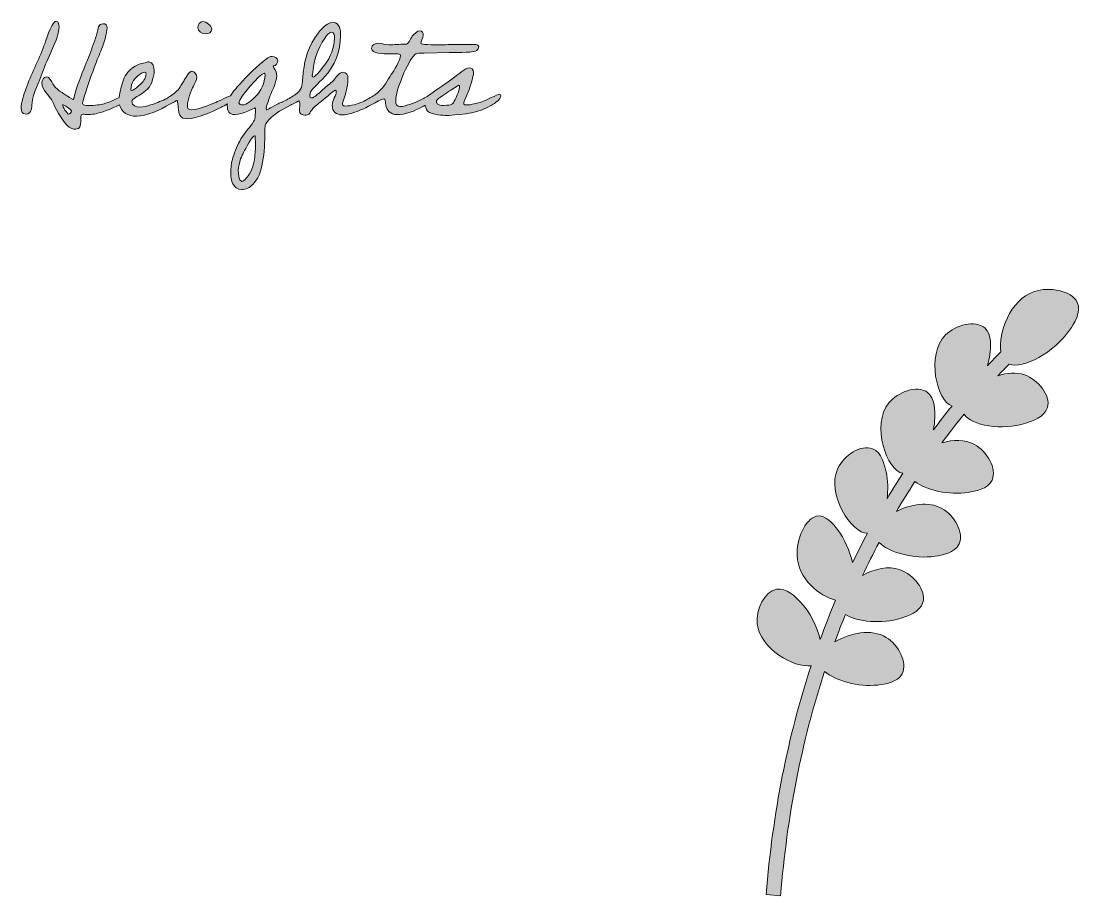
# Model space of a CAD drawing. Header units: millimetres. Extents: x 21.8 to 110.5, y -64.5 to -20.8.
# Drawn here: x 57.6 to 110.5, y -64.5 to -20.8 of the extents above; entities that cross this region are included whole.
import ezdxf

# ---------------------------------------------------------------- set-up
doc = ezdxf.new("R2010")
doc.units = ezdxf.units.MM
doc.header["$MEASUREMENT"] = 0
doc.layers.add('Layer 1', color=7, linetype='Continuous', lineweight=0)

msp = doc.modelspace()

# ---------------------------------------------------------------- hatches: boundary and pattern name
at = {"layer": 'Layer 1', "transparency": 33554687}
h = msp.add_hatch(color=250, dxfattribs=at)
h.dxf.hatch_style = 2
edge = h.paths.add_edge_path()
edge.add_spline(control_points=[(59.344, -20.81), (59.327, -20.81), (59.302, -20.817), (59.284, -20.828), (59.08, -20.955), (58.808, -21.816), (58.723, -22.045), (58.455, -22.775), (58.081, -23.467), (57.82, -24.204), (57.725, -24.458), (57.591, -24.864), (57.591, -25.146), (57.591, -25.322), (57.64, -25.442), (57.827, -25.442), (58.124, -25.442), (58.113, -25.104), (58.131, -24.892), (58.166, -24.433), (58.505, -23.816), (58.656, -23.357), (58.861, -22.715), (59.478, -21.699), (59.478, -21.082), (59.478, -21.004), (59.461, -20.81), (59.344, -20.81)], knot_values=[0, 0, 0, 0, 1, 1, 1, 2, 2, 2, 3, 3, 3, 4, 4, 4, 5, 5, 5, 6, 6, 6, 7, 7, 7, 8, 8, 8, 9, 9, 9, 9], degree=3, periodic=0)
h = msp.add_hatch(color=250, dxfattribs=at)
h.dxf.hatch_style = 2
edge = h.paths.add_edge_path()
edge.add_spline(control_points=[(79.297, -24.62), (79.146, -24.892), (79.17, -25.008), (78.814, -25.008), (78.814, -25.008), (78.673, -25.019), (78.673, -25.019), (78.546, -25.019), (78.317, -25.001), (78.317, -24.85), (78.317, -24.821), (78.324, -24.807), (78.324, -24.79), (78.359, -24.67), (78.885, -24.356), (78.983, -24.289), (79.068, -24.239), (79.357, -24.01), (79.442, -24.01), (79.477, -24.01), (79.477, -24.035), (79.477, -24.059), (79.477, -24.229), (79.375, -24.469), (79.297, -24.62)], knot_values=[0, 0, 0, 0, 1, 1, 1, 2, 2, 2, 3, 3, 3, 4, 4, 4, 5, 5, 5, 6, 6, 6, 7, 7, 7, 8, 8, 8, 8], degree=3, periodic=0)
edge = h.paths.add_edge_path()
edge.add_spline(control_points=[(69.275, -24.578), (69.137, -24.705), (68.834, -24.991), (68.64, -24.991), (68.58, -24.991), (68.46, -24.966), (68.46, -24.892), (68.46, -24.638), (69.511, -23.41), (69.723, -23.41), (69.765, -23.41), (69.765, -23.453), (69.765, -23.484), (69.755, -23.876), (69.561, -24.313), (69.275, -24.578)], knot_values=[0, 0, 0, 0, 1, 1, 1, 2, 2, 2, 3, 3, 3, 4, 4, 4, 5, 5, 5, 5], degree=3, periodic=0)
edge = h.paths.add_edge_path()
edge.add_spline(control_points=[(68.986, -28.43), (68.919, -28.522), (68.732, -28.804), (68.598, -28.804), (68.435, -28.804), (68.428, -28.363), (68.428, -28.261), (68.428, -28.067), (68.485, -27.873), (68.545, -27.686), (68.598, -27.559), (68.647, -27.439), (68.707, -27.323), (68.756, -27.22), (69.137, -26.525), (69.257, -26.525), (69.264, -26.525), (69.275, -26.532), (69.275, -26.55), (69.275, -26.55), (69.275, -26.592), (69.275, -26.592), (69.275, -26.719), (69.282, -26.857), (69.282, -26.991), (69.282, -27.432), (69.24, -28.049), (68.986, -28.43)], knot_values=[0, 0, 0, 0, 1, 1, 1, 2, 2, 2, 3, 3, 3, 4, 4, 4, 5, 5, 5, 6, 6, 6, 7, 7, 7, 8, 8, 8, 9, 9, 9, 9], degree=3, periodic=0)
edge = h.paths.add_edge_path()
edge.add_spline(control_points=[(63.066, -24.215), (63.066, -23.883), (63.271, -23.622), (63.525, -23.46), (63.585, -23.417), (63.676, -23.357), (63.754, -23.357), (63.803, -23.357), (63.828, -23.4), (63.828, -23.453), (63.828, -23.544), (63.772, -23.671), (63.719, -23.756), (63.645, -23.883), (63.246, -24.264), (63.101, -24.264), (63.066, -24.264), (63.066, -24.239), (63.066, -24.215)], knot_values=[0, 0, 0, 0, 1, 1, 1, 2, 2, 2, 3, 3, 3, 4, 4, 4, 5, 5, 5, 6, 6, 6, 6], degree=3, periodic=0)
edge = h.paths.add_edge_path()
edge.add_spline(control_points=[(59.962, -25.449), (59.877, -25.449), (59.655, -25.051), (59.655, -24.984), (59.665, -24.984), (59.708, -24.991), (59.725, -25.001), (59.799, -25.051), (60.096, -25.213), (60.096, -25.298), (60.096, -25.347), (60.011, -25.449), (59.962, -25.449)], knot_values=[0, 0, 0, 0, 1, 1, 1, 2, 2, 2, 3, 3, 3, 4, 4, 4, 4], degree=3, periodic=0)
edge = h.paths.add_edge_path()
edge.add_spline(control_points=[(72.125, -23.484), (72.21, -22.747), (72.337, -22.267), (72.76, -21.632), (72.82, -21.537), (72.965, -21.361), (73.092, -21.361), (73.219, -21.361), (73.226, -21.555), (73.226, -21.646), (73.226, -22.098), (73.025, -22.631), (72.746, -22.987), (72.669, -23.079), (72.27, -23.611), (72.161, -23.611), (72.125, -23.611), (72.118, -23.562), (72.118, -23.537), (72.118, -23.52), (72.125, -23.502), (72.125, -23.484)], knot_values=[0, 0, 0, 0, 1, 1, 1, 2, 2, 2, 3, 3, 3, 4, 4, 4, 5, 5, 5, 6, 6, 6, 7, 7, 7, 7], degree=3, periodic=0)
edge = h.paths.add_edge_path()
edge.add_spline(control_points=[(81.456, -24.458), (81.389, -24.458), (80.754, -24.779), (80.578, -24.839), (80.373, -24.899), (80.035, -24.991), (79.823, -24.991), (79.774, -24.991), (79.678, -24.984), (79.678, -24.906), (79.678, -24.857), (79.721, -24.779), (79.738, -24.73), (79.738, -24.73), (79.872, -24.426), (79.872, -24.426), (79.957, -24.215), (80.028, -24.003), (80.084, -23.781), (80.126, -23.647), (80.169, -23.495), (80.169, -23.357), (80.169, -23.213), (80.084, -23.139), (79.95, -23.139), (79.763, -23.139), (79.393, -23.484), (79.237, -23.594), (78.892, -23.858), (78.511, -24.095), (78.154, -24.356), (77.999, -24.472), (77.837, -24.578), (77.664, -24.67), (77.336, -24.832), (76.99, -24.987), (76.623, -25.061), (76.588, -25.068), (76.556, -25.075), (76.514, -25.075), (76.334, -25.075), (76.285, -24.941), (76.285, -24.779), (76.285, -24.271), (76.867, -22.825), (77.241, -22.479), (77.265, -22.451), (77.301, -22.437), (77.343, -22.426), (77.452, -22.401), (77.579, -22.401), (77.699, -22.401), (77.699, -22.401), (78.952, -22.377), (78.952, -22.377), (79.442, -22.366), (80.246, -22.377), (80.342, -22.267), (80.373, -22.225), (80.433, -22.147), (80.433, -22.08), (80.433, -21.985), (80.282, -21.978), (80.215, -21.978), (80.215, -21.978), (79.248, -21.978), (79.248, -21.978), (78.934, -21.978), (78.62, -21.985), (78.306, -21.985), (78.306, -21.985), (78.207, -21.985), (78.207, -21.985), (78.003, -21.985), (77.784, -21.985), (77.579, -21.943), (77.555, -21.943), (77.537, -21.936), (77.537, -21.911), (77.537, -21.826), (77.657, -21.657), (77.657, -21.495), (77.657, -21.403), (77.615, -21.283), (77.502, -21.283), (77.375, -21.283), (77.181, -21.463), (77.114, -21.562), (77.022, -21.689), (76.937, -21.96), (76.75, -21.96), (76.479, -21.96), (76.207, -21.985), (75.935, -21.985), (75.724, -21.985), (75.632, -21.911), (75.438, -21.911), (75.276, -21.911), (75.082, -21.971), (75.082, -22.165), (75.082, -22.426), (75.657, -22.444), (75.988, -22.444), (75.988, -22.444), (76.14, -22.444), (76.14, -22.444), (76.175, -22.444), (76.242, -22.437), (76.309, -22.437), (76.412, -22.437), (76.521, -22.451), (76.521, -22.521), (76.521, -22.758), (76.189, -23.29), (76.062, -23.477), (75.861, -23.781), (75.699, -24.119), (75.413, -24.349), (75.251, -24.483), (75.064, -24.603), (74.877, -24.705), (74.838, -24.726), (74.718, -24.783), (74.637, -24.829), (74.362, -24.941), (74.048, -25.044), (73.776, -25.044), (73.72, -25.044), (73.625, -25.033), (73.625, -24.959), (73.625, -24.892), (73.794, -24.44), (73.819, -24.306), (73.861, -24.112), (73.903, -23.89), (73.903, -23.689), (73.903, -23.502), (73.847, -23.357), (73.642, -23.357), (73.455, -23.357), (73.304, -23.629), (73.194, -23.749), (73.099, -23.841), (73.007, -23.925), (72.905, -24.01), (72.905, -24.01), (72.619, -24.246), (72.619, -24.246), (72.535, -24.324), (72.245, -24.61), (72.143, -24.627), (72.143, -24.627), (72.076, -24.627), (72.076, -24.627), (72.034, -24.627), (71.991, -24.62), (71.991, -24.567), (71.991, -24.511), (72.016, -24.44), (72.027, -24.391), (72.034, -24.366), (72.027, -24.349), (72.041, -24.324), (72.083, -24.246), (72.644, -23.678), (72.729, -23.594), (73.237, -23.043), (73.533, -22.299), (73.533, -21.548), (73.533, -21.283), (73.515, -20.877), (73.159, -20.877), (72.789, -20.877), (72.422, -21.361), (72.252, -21.639), (71.822, -22.341), (71.713, -22.842), (71.646, -23.629), (71.617, -23.876), (71.628, -24.186), (71.423, -24.349), (71.254, -24.483), (71.078, -24.603), (70.891, -24.705), (70.848, -24.726), (70.721, -24.786), (70.64, -24.836), (70.623, -24.843), (70.605, -24.85), (70.594, -24.857), (70.524, -24.885), (70.474, -24.903), (70.467, -24.906), (70.407, -24.934), (69.868, -25.238), (69.85, -25.238), (69.825, -25.238), (69.825, -25.202), (69.825, -25.188), (69.825, -25.026), (69.917, -24.874), (69.952, -24.723), (70.019, -24.44), (70.189, -24.197), (70.266, -23.918), (70.291, -23.798), (70.351, -23.664), (70.351, -23.537), (70.351, -23.241), (70.171, -23.17), (70.171, -23.061), (70.171, -23.043), (70.189, -23.043), (70.189, -23.043), (70.291, -23.043), (70.4, -22.874), (70.4, -22.782), (70.4, -22.638), (70.249, -22.571), (70.122, -22.571), (70.012, -22.571), (69.917, -22.613), (69.832, -22.68), (69.402, -23.019), (68.852, -23.551), (68.495, -23.961), (68.347, -24.134), (68.157, -24.321), (68.03, -24.532), (67.793, -24.631), (67.352, -24.843), (67.25, -24.881), (66.947, -25.001), (66.403, -25.231), (66.1, -25.231), (65.938, -25.231), (65.888, -25.16), (65.888, -25.008), (65.888, -24.737), (66.065, -24.282), (66.192, -24.045), (66.259, -23.908), (66.354, -23.756), (66.354, -23.604), (66.354, -23.477), (66.241, -23.308), (66.107, -23.308), (65.962, -23.308), (65.768, -23.689), (65.701, -23.798), (65.574, -24.003), (65.479, -24.197), (65.296, -24.349), (65.151, -24.483), (64.989, -24.585), (64.826, -24.68), (64.812, -24.691), (64.795, -24.698), (64.777, -24.705), (64.534, -24.814), (64.287, -24.917), (64.04, -24.991), (63.87, -25.051), (63.694, -25.093), (63.518, -25.093), (63.331, -25.093), (63.108, -25.033), (63.108, -24.814), (63.108, -24.705), (63.465, -24.518), (63.542, -24.469), (63.983, -24.172), (64.075, -24.059), (64.195, -23.551), (64.22, -23.46), (64.227, -23.375), (64.227, -23.283), (64.227, -23.121), (64.167, -22.832), (63.955, -22.832), (63.913, -22.832), (63.888, -22.842), (63.856, -22.849), (63.743, -22.902), (63.645, -22.916), (63.532, -22.945), (63.271, -23.019), (63.101, -23.156), (62.914, -23.357), (62.703, -23.594), (62.653, -23.858), (62.569, -24.162), (62.526, -24.31), (62.495, -24.465), (62.48, -24.624), (62.29, -24.712), (62.089, -24.807), (62.018, -24.832), (61.824, -24.906), (61.63, -24.966), (61.419, -24.991), (61.263, -25.008), (61.112, -25.019), (60.96, -25.019), (60.96, -25.019), (60.925, -25.019), (60.925, -25.019), (60.833, -25.019), (60.657, -25.008), (60.657, -24.899), (60.657, -24.874), (60.657, -24.85), (60.664, -24.832), (60.851, -24.155), (61.094, -23.495), (61.348, -22.832), (61.461, -22.553), (61.577, -22.274), (61.68, -21.985), (61.757, -21.766), (61.874, -21.392), (61.874, -21.156), (61.874, -20.997), (61.824, -20.937), (61.662, -20.937), (61.443, -20.937), (61.419, -21.209), (61.383, -21.368), (61.341, -21.572), (61.256, -21.773), (61.189, -21.971), (61.062, -22.324), (60.925, -22.673), (60.791, -23.019), (60.604, -23.467), (60.343, -24.13), (60.233, -24.585), (60.233, -24.61), (60.223, -24.723), (60.191, -24.723), (60.131, -24.723), (59.866, -24.525), (59.817, -24.493), (59.563, -24.324), (59.327, -24.215), (59.175, -23.932), (59.115, -23.823), (58.995, -23.587), (58.85, -23.587), (58.716, -23.587), (58.614, -23.763), (58.614, -23.89), (58.614, -24.07), (58.741, -24.239), (58.836, -24.384), (58.879, -24.44), (58.921, -24.493), (58.97, -24.543), (59.08, -24.652), (59.14, -24.779), (59.2, -24.924), (59.309, -25.213), (59.799, -26.077), (60.113, -26.169), (60.18, -26.187), (60.258, -26.204), (60.325, -26.204), (60.731, -26.204), (60.434, -25.449), (60.664, -25.449), (60.755, -25.449), (60.858, -25.467), (60.953, -25.467), (61.08, -25.467), (61.207, -25.449), (61.334, -25.425), (61.524, -25.393), (62.089, -25.202), (62.498, -24.977), (62.586, -25.361), (62.921, -25.552), (63.355, -25.552), (63.8, -25.552), (64.562, -25.241), (65.017, -24.945), (65.193, -24.864), (65.338, -24.772), (65.363, -24.772), (65.405, -24.772), (65.405, -24.906), (65.405, -24.934), (65.423, -25.128), (65.437, -25.315), (65.514, -25.502), (65.574, -25.643), (65.733, -25.679), (65.888, -25.679), (66.361, -25.679), (67.148, -25.315), (67.589, -25.104), (67.652, -25.068), (67.769, -25.012), (67.881, -24.941), (67.878, -24.963), (67.878, -24.987), (67.878, -25.008), (67.878, -25.291), (67.963, -25.467), (68.266, -25.467), (68.629, -25.467), (69.257, -25.135), (69.257, -25.135), (69.282, -25.135), (69.282, -25.213), (69.282, -25.255), (69.282, -25.273), (69.282, -25.291), (69.282, -25.291), (69.282, -25.414), (69.275, -25.552), (69.257, -25.679), (69.24, -25.823), (68.894, -26.204), (68.799, -26.331), (68.799, -26.331), (68.562, -26.677), (68.562, -26.677), (68.386, -26.973), (68.259, -27.287), (68.157, -27.619), (68.09, -27.862), (68.047, -28.127), (68.047, -28.388), (68.047, -28.744), (68.164, -29.21), (68.598, -29.21), (68.799, -29.21), (69.01, -29.101), (69.148, -28.963), (69.674, -28.466), (69.741, -27.372), (69.755, -26.303), (69.755, -26.194), (69.755, -26.091), (69.772, -26.017), (69.815, -25.795), (70.298, -25.407), (70.492, -25.305), (70.492, -25.305), (71.071, -24.98), (71.071, -24.98), (71.078, -24.977), (71.088, -24.973), (71.095, -24.97), (71.282, -24.888), (71.441, -24.79), (71.448, -24.79), (71.49, -24.79), (71.501, -24.881), (71.501, -24.948), (71.501, -24.948), (71.501, -25.019), (71.501, -25.019), (71.501, -25.111), (71.476, -25.195), (71.476, -25.28), (71.476, -25.432), (71.628, -25.502), (71.755, -25.502), (71.84, -25.502), (71.949, -25.474), (71.991, -25.4), (72.111, -25.178), (72.312, -25.019), (72.506, -24.857), (72.602, -24.79), (73.219, -24.246), (73.286, -24.246), (73.321, -24.246), (73.321, -24.306), (73.321, -24.324), (73.321, -24.511), (73.117, -24.747), (73.117, -25.008), (73.117, -25.34), (73.304, -25.485), (73.618, -25.485), (73.769, -25.485), (73.932, -25.449), (74.073, -25.414), (74.235, -25.368), (74.715, -25.185), (75.068, -24.98), (75.329, -24.867), (75.569, -24.687), (75.692, -24.687), (75.717, -24.687), (75.734, -24.694), (75.741, -24.723), (75.766, -24.807), (75.777, -24.892), (75.784, -24.977), (75.808, -25.255), (76.048, -25.474), (76.334, -25.474), (76.81, -25.474), (77.223, -25.291), (77.639, -25.061), (77.664, -25.047), (77.692, -25.037), (77.72, -25.023), (77.72, -25.019), (77.724, -25.023), (77.724, -25.023), (77.731, -25.019), (77.738, -25.019), (77.742, -25.019), (77.773, -25.019), (77.809, -25.178), (77.816, -25.213), (77.925, -25.467), (78.518, -25.509), (78.747, -25.509), (78.747, -25.509), (78.952, -25.509), (78.952, -25.509), (79.696, -25.46), (80.451, -25.382), (81.1, -24.984), (81.22, -24.917), (81.534, -24.705), (81.534, -24.536), (81.534, -24.493), (81.509, -24.458), (81.456, -24.458)], knot_values=[0, 0, 0, 0, 1, 1, 1, 2, 2, 2, 3, 3, 3, 4, 4, 4, 5, 5, 5, 6, 6, 6, 7, 7, 7, 8, 8, 8, 9, 9, 9, 10, 10, 10, 11, 11, 11, 12, 12, 12, 13, 13, 13, 14, 14, 14, 15, 15, 15, 16, 16, 16, 17, 17, 17, 18, 18, 18, 19, 19, 19, 20, 20, 20, 21, 21, 21, 22, 22, 22, 23, 23, 23, 24, 24, 24, 25, 25, 25, 26, 26, 26, 27, 27, 27, 28, 28, 28, 29, 29, 29, 30, 30, 30, 31, 31, 31, 32, 32, 32, 33, 33, 33, 34, 34, 34, 35, 35, 35, 36, 36, 36, 37, 37, 37, 38, 38, 38, 39, 39, 39, 40, 40, 40, 41, 41, 41, 42, 42, 42, 43, 43, 43, 44, 44, 44, 45, 45, 45, 46, 46, 46, 47, 47, 47, 48, 48, 48, 49, 49, 49, 50, 50, 50, 51, 51, 51, 52, 52, 52, 53, 53, 53, 54, 54, 54, 55, 55, 55, 56, 56, 56, 57, 57, 57, 58, 58, 58, 59, 59, 59, 60, 60, 60, 61, 61, 61, 62, 62, 62, 63, 63, 63, 64, 64, 64, 65, 65, 65, 66, 66, 66, 67, 67, 67, 68, 68, 68, 69, 69, 69, 70, 70, 70, 71, 71, 71, 72, 72, 72, 73, 73, 73, 74, 74, 74, 75, 75, 75, 76, 76, 76, 77, 77, 77, 78, 78, 78, 79, 79, 79, 80, 80, 80, 81, 81, 81, 82, 82, 82, 83, 83, 83, 84, 84, 84, 85, 85, 85, 86, 86, 86, 87, 87, 87, 88, 88, 88, 89, 89, 89, 90, 90, 90, 91, 91, 91, 92, 92, 92, 93, 93, 93, 94, 94, 94, 95, 95, 95, 96, 96, 96, 97, 97, 97, 98, 98, 98, 99, 99, 99, 100, 100, 100, 101, 101, 101, 102, 102, 102, 103, 103, 103, 104, 104, 104, 105, 105, 105, 106, 106, 106, 107, 107, 107, 108, 108, 108, 109, 109, 109, 110, 110, 110, 111, 111, 111, 112, 112, 112, 113, 113, 113, 114, 114, 114, 115, 115, 115, 116, 116, 116, 117, 117, 117, 118, 118, 118, 119, 119, 119, 120, 120, 120, 121, 121, 121, 122, 122, 122, 123, 123, 123, 124, 124, 124, 125, 125, 125, 126, 126, 126, 127, 127, 127, 128, 128, 128, 129, 129, 129, 130, 130, 130, 131, 131, 131, 132, 132, 132, 133, 133, 133, 134, 134, 134, 135, 135, 135, 136, 136, 136, 137, 137, 137, 138, 138, 138, 139, 139, 139, 140, 140, 140, 141, 141, 141, 142, 142, 142, 143, 143, 143, 144, 144, 144, 145, 145, 145, 146, 146, 146, 147, 147, 147, 148, 148, 148, 149, 149, 149, 150, 150, 150, 151, 151, 151, 152, 152, 152, 153, 153, 153, 154, 154, 154, 155, 155, 155, 156, 156, 156, 157, 157, 157, 158, 158, 158, 159, 159, 159, 160, 160, 160, 161, 161, 161, 162, 162, 162, 163, 163, 163, 164, 164, 164, 165, 165, 165, 166, 166, 166, 167, 167, 167, 168, 168, 168, 169, 169, 169, 170, 170, 170, 171, 171, 171, 172, 172, 172, 173, 173, 173, 174, 174, 174, 175, 175, 175, 176, 176, 176, 177, 177, 177, 178, 178, 178, 178], degree=3, periodic=0)
h = msp.add_hatch(color=250, dxfattribs=at)
h.dxf.hatch_style = 2
edge = h.paths.add_edge_path()
edge.add_spline(control_points=[(66.657, -20.828), (66.513, -20.828), (66.41, -20.997), (66.41, -21.131), (66.41, -21.325), (66.622, -21.445), (66.802, -21.445), (66.929, -21.445), (67.105, -21.368), (67.105, -21.209), (67.105, -21.029), (66.834, -20.828), (66.657, -20.828)], knot_values=[0, 0, 0, 0, 1, 1, 1, 2, 2, 2, 3, 3, 3, 4, 4, 4, 4], degree=3, periodic=0)
h = msp.add_hatch(color=250, dxfattribs=at)
h.dxf.hatch_style = 2
edge = h.paths.add_edge_path()
edge.add_spline(control_points=[(109.926, -36.223), (109.167, -37.331), (107.587, -38.195), (106.899, -37.931), (106.708, -38.121), (106.521, -38.315), (106.345, -38.509), (106.793, -38.354), (107.262, -38.312), (107.682, -38.463), (108.349, -38.707), (108.991, -39.483), (108.818, -40.083), (108.68, -40.569), (108.059, -40.771), (107.731, -40.873), (106.567, -41.25), (105.001, -40.996), (104.659, -40.428), (104.278, -40.894), (103.907, -41.367), (103.551, -41.85), (104.105, -41.688), (104.697, -41.674), (105.174, -41.935), (105.795, -42.277), (106.31, -43.141), (106.052, -43.709), (105.84, -44.168), (105.198, -44.274), (104.86, -44.327), (103.907, -44.482), (102.764, -44.21), (102.2, -43.79), (101.879, -44.277), (101.572, -44.775), (101.279, -45.279), (101.977, -44.923), (102.884, -44.753), (103.547, -45.124), (104.165, -45.47), (104.676, -46.337), (104.412, -46.902), (104.2, -47.36), (103.554, -47.459), (103.216, -47.512), (102.168, -47.674), (100.894, -47.322), (100.415, -46.824), (100.125, -47.367), (99.847, -47.921), (99.586, -48.482), (100.171, -48.147), (100.87, -47.971), (101.466, -48.189), (102.133, -48.433), (102.771, -49.212), (102.602, -49.812), (102.461, -50.299), (101.84, -50.497), (101.515, -50.602), (100.559, -50.906), (99.335, -50.789), (98.735, -50.423), (98.548, -50.871), (98.372, -51.326), (98.206, -51.784), (98.947, -51.35), (100.03, -51.11), (100.771, -51.562), (101.374, -51.932), (101.854, -52.821), (101.568, -53.375), (101.339, -53.823), (100.69, -53.897), (100.348, -53.94), (99.374, -54.053), (98.227, -53.717), (97.695, -53.259), (96.552, -56.737), (95.821, -60.48), (95.497, -64.46), (95.497, -64.46), (94.774, -64.4), (94.774, -64.4), (95.105, -60.339), (95.853, -56.526), (97.021, -52.977), (96.185, -53.09), (94.46, -52.144), (94.333, -50.885), (94.262, -50.179), (94.682, -49.265), (95.296, -49.156), (95.793, -49.071), (96.245, -49.541), (96.481, -49.791), (96.975, -50.306), (97.331, -51.036), (97.476, -51.668), (97.716, -51.001), (97.97, -50.348), (98.245, -49.706), (97.437, -49.519), (96.372, -48.634), (96.319, -47.48), (96.284, -46.694), (96.707, -45.66), (97.278, -45.519), (97.737, -45.406), (98.132, -45.918), (98.34, -46.186), (98.686, -46.637), (98.947, -47.244), (99.092, -47.83), (99.328, -47.336), (99.575, -46.849), (99.833, -46.369), (99.046, -46.387), (97.744, -44.397), (98.358, -43.12), (98.665, -42.481), (99.501, -41.921), (100.083, -42.146), (100.552, -42.333), (100.69, -42.968), (100.764, -43.307), (100.856, -43.734), (100.866, -44.207), (100.81, -44.648), (101.064, -44.217), (101.332, -43.79), (101.607, -43.371), (101.607, -43.371), (101.593, -43.371), (101.593, -43.371), (100.813, -43.268), (99.988, -40.965), (100.905, -39.857), (101.357, -39.31), (102.302, -38.964), (102.81, -39.324), (103.223, -39.617), (103.205, -40.27), (103.195, -40.612), (103.187, -40.806), (103.166, -41), (103.128, -41.197), (103.431, -40.799), (103.738, -40.404), (104.055, -40.016), (103.304, -39.779), (102.732, -37.469), (103.734, -36.467), (104.235, -35.966), (105.212, -35.712), (105.685, -36.121), (106.066, -36.449), (105.985, -37.095), (105.943, -37.437), (105.918, -37.624), (105.879, -37.818), (105.823, -38.005), (106.041, -37.768), (106.264, -37.532), (106.493, -37.303), (106.352, -36.371), (106.945, -34.71), (108.155, -34.304), (108.91, -34.05), (110.024, -34.248), (110.307, -34.847), (110.532, -35.334), (110.137, -35.916), (109.926, -36.223)], knot_values=[0, 0, 0, 0, 1, 1, 1, 2, 2, 2, 3, 3, 3, 4, 4, 4, 5, 5, 5, 6, 6, 6, 7, 7, 7, 8, 8, 8, 9, 9, 9, 10, 10, 10, 11, 11, 11, 12, 12, 12, 13, 13, 13, 14, 14, 14, 15, 15, 15, 16, 16, 16, 17, 17, 17, 18, 18, 18, 19, 19, 19, 20, 20, 20, 21, 21, 21, 22, 22, 22, 23, 23, 23, 24, 24, 24, 25, 25, 25, 26, 26, 26, 27, 27, 27, 28, 28, 28, 29, 29, 29, 30, 30, 30, 31, 31, 31, 32, 32, 32, 33, 33, 33, 34, 34, 34, 35, 35, 35, 36, 36, 36, 37, 37, 37, 38, 38, 38, 39, 39, 39, 40, 40, 40, 41, 41, 41, 42, 42, 42, 43, 43, 43, 44, 44, 44, 45, 45, 45, 46, 46, 46, 47, 47, 47, 48, 48, 48, 49, 49, 49, 50, 50, 50, 51, 51, 51, 52, 52, 52, 53, 53, 53, 54, 54, 54, 55, 55, 55, 56, 56, 56, 57, 57, 57, 58, 58, 58, 58], degree=3, periodic=0)

# ---------------------------------------------------------------- linework, layer by layer
at = {"layer": 'Layer 1'}
for points, knots in [([(59.344, -20.81), (59.327, -20.81), (59.302, -20.817), (59.284, -20.828), (59.08, -20.955), (58.808, -21.816), (58.723, -22.045), (58.455, -22.775), (58.081, -23.467), (57.82, -24.204), (57.725, -24.458), (57.591, -24.864), (57.591, -25.146), (57.591, -25.322), (57.64, -25.442), (57.827, -25.442), (58.124, -25.442), (58.113, -25.104), (58.131, -24.892), (58.166, -24.433), (58.505, -23.816), (58.656, -23.357), (58.861, -22.715), (59.478, -21.699), (59.478, -21.082), (59.478, -21.004), (59.461, -20.81), (59.344, -20.81)], [0, 0, 0, 0, 1, 1, 1, 2, 2, 2, 3, 3, 3, 4, 4, 4, 5, 5, 5, 6, 6, 6, 7, 7, 7, 8, 8, 8, 9, 9, 9, 9]), ([(81.456, -24.458), (81.389, -24.458), (80.754, -24.779), (80.578, -24.839), (80.373, -24.899), (80.035, -24.991), (79.823, -24.991), (79.774, -24.991), (79.678, -24.984), (79.678, -24.906), (79.678, -24.857), (79.721, -24.779), (79.738, -24.73), (79.738, -24.73), (79.872, -24.426), (79.872, -24.426), (79.957, -24.215), (80.028, -24.003), (80.084, -23.781), (80.126, -23.647), (80.169, -23.495), (80.169, -23.357), (80.169, -23.213), (80.084, -23.139), (79.95, -23.139), (79.763, -23.139), (79.393, -23.484), (79.237, -23.594), (78.892, -23.858), (78.511, -24.095), (78.154, -24.356), (77.999, -24.472), (77.837, -24.578), (77.664, -24.67), (77.336, -24.832), (76.99, -24.987), (76.623, -25.061), (76.588, -25.068), (76.556, -25.075), (76.514, -25.075), (76.334, -25.075), (76.285, -24.941), (76.285, -24.779), (76.285, -24.271), (76.867, -22.825), (77.241, -22.479), (77.265, -22.451), (77.301, -22.437), (77.343, -22.426), (77.452, -22.401), (77.579, -22.401), (77.699, -22.401), (77.699, -22.401), (78.952, -22.377), (78.952, -22.377), (79.442, -22.366), (80.246, -22.377), (80.342, -22.267), (80.373, -22.225), (80.433, -22.147), (80.433, -22.08), (80.433, -21.985), (80.282, -21.978), (80.215, -21.978), (80.215, -21.978), (79.248, -21.978), (79.248, -21.978), (78.934, -21.978), (78.62, -21.985), (78.306, -21.985), (78.306, -21.985), (78.207, -21.985), (78.207, -21.985), (78.003, -21.985), (77.784, -21.985), (77.579, -21.943), (77.555, -21.943), (77.537, -21.936), (77.537, -21.911), (77.537, -21.826), (77.657, -21.657), (77.657, -21.495), (77.657, -21.403), (77.615, -21.283), (77.502, -21.283), (77.375, -21.283), (77.181, -21.463), (77.114, -21.562), (77.022, -21.689), (76.937, -21.96), (76.75, -21.96), (76.479, -21.96), (76.207, -21.985), (75.935, -21.985), (75.724, -21.985), (75.632, -21.911), (75.438, -21.911), (75.276, -21.911), (75.082, -21.971), (75.082, -22.165), (75.082, -22.426), (75.657, -22.444), (75.988, -22.444), (75.988, -22.444), (76.14, -22.444), (76.14, -22.444), (76.175, -22.444), (76.242, -22.437), (76.309, -22.437), (76.412, -22.437), (76.521, -22.451), (76.521, -22.521), (76.521, -22.758), (76.189, -23.29), (76.062, -23.477), (75.861, -23.781), (75.699, -24.119), (75.413, -24.349), (75.251, -24.483), (75.064, -24.603), (74.877, -24.705), (74.838, -24.726), (74.718, -24.783), (74.637, -24.829), (74.362, -24.941), (74.048, -25.044), (73.776, -25.044), (73.72, -25.044), (73.625, -25.033), (73.625, -24.959), (73.625, -24.892), (73.794, -24.44), (73.819, -24.306), (73.861, -24.112), (73.903, -23.89), (73.903, -23.689), (73.903, -23.502), (73.847, -23.357), (73.642, -23.357), (73.455, -23.357), (73.304, -23.629), (73.194, -23.749), (73.099, -23.841), (73.007, -23.925), (72.905, -24.01), (72.905, -24.01), (72.619, -24.246), (72.619, -24.246), (72.535, -24.324), (72.245, -24.61), (72.143, -24.627), (72.143, -24.627), (72.076, -24.627), (72.076, -24.627), (72.034, -24.627), (71.991, -24.62), (71.991, -24.567), (71.991, -24.511), (72.016, -24.44), (72.027, -24.391), (72.034, -24.366), (72.027, -24.349), (72.041, -24.324), (72.083, -24.246), (72.644, -23.678), (72.729, -23.594), (73.237, -23.043), (73.533, -22.299), (73.533, -21.548), (73.533, -21.283), (73.515, -20.877), (73.159, -20.877), (72.789, -20.877), (72.422, -21.361), (72.252, -21.639), (71.822, -22.341), (71.713, -22.842), (71.646, -23.629), (71.617, -23.876), (71.628, -24.186), (71.423, -24.349), (71.254, -24.483), (71.078, -24.603), (70.891, -24.705), (70.848, -24.726), (70.721, -24.786), (70.64, -24.836), (70.623, -24.843), (70.605, -24.85), (70.594, -24.857), (70.524, -24.885), (70.474, -24.903), (70.467, -24.906), (70.407, -24.934), (69.868, -25.238), (69.85, -25.238), (69.825, -25.238), (69.825, -25.202), (69.825, -25.188), (69.825, -25.026), (69.917, -24.874), (69.952, -24.723), (70.019, -24.44), (70.189, -24.197), (70.266, -23.918), (70.291, -23.798), (70.351, -23.664), (70.351, -23.537), (70.351, -23.241), (70.171, -23.17), (70.171, -23.061), (70.171, -23.043), (70.189, -23.043), (70.189, -23.043), (70.291, -23.043), (70.4, -22.874), (70.4, -22.782), (70.4, -22.638), (70.249, -22.571), (70.122, -22.571), (70.012, -22.571), (69.917, -22.613), (69.832, -22.68), (69.402, -23.019), (68.852, -23.551), (68.495, -23.961), (68.347, -24.134), (68.157, -24.321), (68.03, -24.532), (67.793, -24.631), (67.352, -24.843), (67.25, -24.881), (66.947, -25.001), (66.403, -25.231), (66.1, -25.231), (65.938, -25.231), (65.888, -25.16), (65.888, -25.008), (65.888, -24.737), (66.065, -24.282), (66.192, -24.045), (66.259, -23.908), (66.354, -23.756), (66.354, -23.604), (66.354, -23.477), (66.241, -23.308), (66.107, -23.308), (65.962, -23.308), (65.768, -23.689), (65.701, -23.798), (65.574, -24.003), (65.479, -24.197), (65.296, -24.349), (65.151, -24.483), (64.989, -24.585), (64.826, -24.68), (64.812, -24.691), (64.795, -24.698), (64.777, -24.705), (64.534, -24.814), (64.287, -24.917), (64.04, -24.991), (63.87, -25.051), (63.694, -25.093), (63.518, -25.093), (63.331, -25.093), (63.108, -25.033), (63.108, -24.814), (63.108, -24.705), (63.465, -24.518), (63.542, -24.469), (63.983, -24.172), (64.075, -24.059), (64.195, -23.551), (64.22, -23.46), (64.227, -23.375), (64.227, -23.283), (64.227, -23.121), (64.167, -22.832), (63.955, -22.832), (63.913, -22.832), (63.888, -22.842), (63.856, -22.849), (63.743, -22.902), (63.645, -22.916), (63.532, -22.945), (63.271, -23.019), (63.101, -23.156), (62.914, -23.357), (62.703, -23.594), (62.653, -23.858), (62.569, -24.162), (62.526, -24.31), (62.495, -24.465), (62.48, -24.624), (62.29, -24.712), (62.089, -24.807), (62.018, -24.832), (61.824, -24.906), (61.63, -24.966), (61.419, -24.991), (61.263, -25.008), (61.112, -25.019), (60.96, -25.019), (60.96, -25.019), (60.925, -25.019), (60.925, -25.019), (60.833, -25.019), (60.657, -25.008), (60.657, -24.899), (60.657, -24.874), (60.657, -24.85), (60.664, -24.832), (60.851, -24.155), (61.094, -23.495), (61.348, -22.832), (61.461, -22.553), (61.577, -22.274), (61.68, -21.985), (61.757, -21.766), (61.874, -21.392), (61.874, -21.156), (61.874, -20.997), (61.824, -20.937), (61.662, -20.937), (61.443, -20.937), (61.419, -21.209), (61.383, -21.368), (61.341, -21.572), (61.256, -21.773), (61.189, -21.971), (61.062, -22.324), (60.925, -22.673), (60.791, -23.019), (60.604, -23.467), (60.343, -24.13), (60.233, -24.585), (60.233, -24.61), (60.223, -24.723), (60.191, -24.723), (60.131, -24.723), (59.866, -24.525), (59.817, -24.493), (59.563, -24.324), (59.327, -24.215), (59.175, -23.932), (59.115, -23.823), (58.995, -23.587), (58.85, -23.587), (58.716, -23.587), (58.614, -23.763), (58.614, -23.89), (58.614, -24.07), (58.741, -24.239), (58.836, -24.384), (58.879, -24.44), (58.921, -24.493), (58.97, -24.543), (59.08, -24.652), (59.14, -24.779), (59.2, -24.924), (59.309, -25.213), (59.799, -26.077), (60.113, -26.169), (60.18, -26.187), (60.258, -26.204), (60.325, -26.204), (60.731, -26.204), (60.434, -25.449), (60.664, -25.449), (60.755, -25.449), (60.858, -25.467), (60.953, -25.467), (61.08, -25.467), (61.207, -25.449), (61.334, -25.425), (61.524, -25.393), (62.089, -25.202), (62.498, -24.977), (62.586, -25.361), (62.921, -25.552), (63.355, -25.552), (63.8, -25.552), (64.562, -25.241), (65.017, -24.945), (65.193, -24.864), (65.338, -24.772), (65.363, -24.772), (65.405, -24.772), (65.405, -24.906), (65.405, -24.934), (65.423, -25.128), (65.437, -25.315), (65.514, -25.502), (65.574, -25.643), (65.733, -25.679), (65.888, -25.679), (66.361, -25.679), (67.148, -25.315), (67.589, -25.104), (67.652, -25.068), (67.769, -25.012), (67.881, -24.941), (67.878, -24.963), (67.878, -24.987), (67.878, -25.008), (67.878, -25.291), (67.963, -25.467), (68.266, -25.467), (68.629, -25.467), (69.257, -25.135), (69.257, -25.135), (69.282, -25.135), (69.282, -25.213), (69.282, -25.255), (69.282, -25.273), (69.282, -25.291), (69.282, -25.291), (69.282, -25.414), (69.275, -25.552), (69.257, -25.679), (69.24, -25.823), (68.894, -26.204), (68.799, -26.331), (68.799, -26.331), (68.562, -26.677), (68.562, -26.677), (68.386, -26.973), (68.259, -27.287), (68.157, -27.619), (68.09, -27.862), (68.047, -28.127), (68.047, -28.388), (68.047, -28.744), (68.164, -29.21), (68.598, -29.21), (68.799, -29.21), (69.01, -29.101), (69.148, -28.963), (69.674, -28.466), (69.741, -27.372), (69.755, -26.303), (69.755, -26.194), (69.755, -26.091), (69.772, -26.017), (69.815, -25.795), (70.298, -25.407), (70.492, -25.305), (70.492, -25.305), (71.071, -24.98), (71.071, -24.98), (71.078, -24.977), (71.088, -24.973), (71.095, -24.97), (71.282, -24.888), (71.441, -24.79), (71.448, -24.79), (71.49, -24.79), (71.501, -24.881), (71.501, -24.948), (71.501, -24.948), (71.501, -25.019), (71.501, -25.019), (71.501, -25.111), (71.476, -25.195), (71.476, -25.28), (71.476, -25.432), (71.628, -25.502), (71.755, -25.502), (71.84, -25.502), (71.949, -25.474), (71.991, -25.4), (72.111, -25.178), (72.312, -25.019), (72.506, -24.857), (72.602, -24.79), (73.219, -24.246), (73.286, -24.246), (73.321, -24.246), (73.321, -24.306), (73.321, -24.324), (73.321, -24.511), (73.117, -24.747), (73.117, -25.008), (73.117, -25.34), (73.304, -25.485), (73.618, -25.485), (73.769, -25.485), (73.932, -25.449), (74.073, -25.414), (74.235, -25.368), (74.715, -25.185), (75.068, -24.98), (75.329, -24.867), (75.569, -24.687), (75.692, -24.687), (75.717, -24.687), (75.734, -24.694), (75.741, -24.723), (75.766, -24.807), (75.777, -24.892), (75.784, -24.977), (75.808, -25.255), (76.048, -25.474), (76.334, -25.474), (76.81, -25.474), (77.223, -25.291), (77.639, -25.061), (77.664, -25.047), (77.692, -25.037), (77.72, -25.023), (77.72, -25.019), (77.724, -25.023), (77.724, -25.023), (77.731, -25.019), (77.738, -25.019), (77.742, -25.019), (77.773, -25.019), (77.809, -25.178), (77.816, -25.213), (77.925, -25.467), (78.518, -25.509), (78.747, -25.509), (78.747, -25.509), (78.952, -25.509), (78.952, -25.509), (79.696, -25.46), (80.451, -25.382), (81.1, -24.984), (81.22, -24.917), (81.534, -24.705), (81.534, -24.536), (81.534, -24.493), (81.509, -24.458), (81.456, -24.458)], [0, 0, 0, 0, 1, 1, 1, 2, 2, 2, 3, 3, 3, 4, 4, 4, 5, 5, 5, 6, 6, 6, 7, 7, 7, 8, 8, 8, 9, 9, 9, 10, 10, 10, 11, 11, 11, 12, 12, 12, 13, 13, 13, 14, 14, 14, 15, 15, 15, 16, 16, 16, 17, 17, 17, 18, 18, 18, 19, 19, 19, 20, 20, 20, 21, 21, 21, 22, 22, 22, 23, 23, 23, 24, 24, 24, 25, 25, 25, 26, 26, 26, 27, 27, 27, 28, 28, 28, 29, 29, 29, 30, 30, 30, 31, 31, 31, 32, 32, 32, 33, 33, 33, 34, 34, 34, 35, 35, 35, 36, 36, 36, 37, 37, 37, 38, 38, 38, 39, 39, 39, 40, 40, 40, 41, 41, 41, 42, 42, 42, 43, 43, 43, 44, 44, 44, 45, 45, 45, 46, 46, 46, 47, 47, 47, 48, 48, 48, 49, 49, 49, 50, 50, 50, 51, 51, 51, 52, 52, 52, 53, 53, 53, 54, 54, 54, 55, 55, 55, 56, 56, 56, 57, 57, 57, 58, 58, 58, 59, 59, 59, 60, 60, 60, 61, 61, 61, 62, 62, 62, 63, 63, 63, 64, 64, 64, 65, 65, 65, 66, 66, 66, 67, 67, 67, 68, 68, 68, 69, 69, 69, 70, 70, 70, 71, 71, 71, 72, 72, 72, 73, 73, 73, 74, 74, 74, 75, 75, 75, 76, 76, 76, 77, 77, 77, 78, 78, 78, 79, 79, 79, 80, 80, 80, 81, 81, 81, 82, 82, 82, 83, 83, 83, 84, 84, 84, 85, 85, 85, 86, 86, 86, 87, 87, 87, 88, 88, 88, 89, 89, 89, 90, 90, 90, 91, 91, 91, 92, 92, 92, 93, 93, 93, 94, 94, 94, 95, 95, 95, 96, 96, 96, 97, 97, 97, 98, 98, 98, 99, 99, 99, 100, 100, 100, 101, 101, 101, 102, 102, 102, 103, 103, 103, 104, 104, 104, 105, 105, 105, 106, 106, 106, 107, 107, 107, 108, 108, 108, 109, 109, 109, 110, 110, 110, 111, 111, 111, 112, 112, 112, 113, 113, 113, 114, 114, 114, 115, 115, 115, 116, 116, 116, 117, 117, 117, 118, 118, 118, 119, 119, 119, 120, 120, 120, 121, 121, 121, 122, 122, 122, 123, 123, 123, 124, 124, 124, 125, 125, 125, 126, 126, 126, 127, 127, 127, 128, 128, 128, 129, 129, 129, 130, 130, 130, 131, 131, 131, 132, 132, 132, 133, 133, 133, 134, 134, 134, 135, 135, 135, 136, 136, 136, 137, 137, 137, 138, 138, 138, 139, 139, 139, 140, 140, 140, 141, 141, 141, 142, 142, 142, 143, 143, 143, 144, 144, 144, 145, 145, 145, 146, 146, 146, 147, 147, 147, 148, 148, 148, 149, 149, 149, 150, 150, 150, 151, 151, 151, 152, 152, 152, 153, 153, 153, 154, 154, 154, 155, 155, 155, 156, 156, 156, 157, 157, 157, 158, 158, 158, 159, 159, 159, 160, 160, 160, 161, 161, 161, 162, 162, 162, 163, 163, 163, 164, 164, 164, 165, 165, 165, 166, 166, 166, 167, 167, 167, 168, 168, 168, 169, 169, 169, 170, 170, 170, 171, 171, 171, 172, 172, 172, 173, 173, 173, 174, 174, 174, 175, 175, 175, 176, 176, 176, 177, 177, 177, 178, 178, 178, 178]), ([(66.657, -20.828), (66.513, -20.828), (66.41, -20.997), (66.41, -21.131), (66.41, -21.325), (66.622, -21.445), (66.802, -21.445), (66.929, -21.445), (67.105, -21.368), (67.105, -21.209), (67.105, -21.029), (66.834, -20.828), (66.657, -20.828)], [0, 0, 0, 0, 1, 1, 1, 2, 2, 2, 3, 3, 3, 4, 4, 4, 4]), ([(72.125, -23.484), (72.21, -22.747), (72.337, -22.267), (72.76, -21.632), (72.82, -21.537), (72.965, -21.361), (73.092, -21.361), (73.219, -21.361), (73.226, -21.555), (73.226, -21.646), (73.226, -22.098), (73.025, -22.631), (72.746, -22.987), (72.669, -23.079), (72.27, -23.611), (72.161, -23.611), (72.125, -23.611), (72.118, -23.562), (72.118, -23.537), (72.118, -23.52), (72.125, -23.502), (72.125, -23.484)], [0, 0, 0, 0, 1, 1, 1, 2, 2, 2, 3, 3, 3, 4, 4, 4, 5, 5, 5, 6, 6, 6, 7, 7, 7, 7]), ([(63.066, -24.215), (63.066, -23.883), (63.271, -23.622), (63.525, -23.46), (63.585, -23.417), (63.676, -23.357), (63.754, -23.357), (63.803, -23.357), (63.828, -23.4), (63.828, -23.453), (63.828, -23.544), (63.772, -23.671), (63.719, -23.756), (63.645, -23.883), (63.246, -24.264), (63.101, -24.264), (63.066, -24.264), (63.066, -24.239), (63.066, -24.215)], [0, 0, 0, 0, 1, 1, 1, 2, 2, 2, 3, 3, 3, 4, 4, 4, 5, 5, 5, 6, 6, 6, 6]), ([(69.275, -24.578), (69.137, -24.705), (68.834, -24.991), (68.64, -24.991), (68.58, -24.991), (68.46, -24.966), (68.46, -24.892), (68.46, -24.638), (69.511, -23.41), (69.723, -23.41), (69.765, -23.41), (69.765, -23.453), (69.765, -23.484), (69.755, -23.876), (69.561, -24.313), (69.275, -24.578)], [0, 0, 0, 0, 1, 1, 1, 2, 2, 2, 3, 3, 3, 4, 4, 4, 5, 5, 5, 5]), ([(79.297, -24.62), (79.146, -24.892), (79.17, -25.008), (78.814, -25.008), (78.814, -25.008), (78.673, -25.019), (78.673, -25.019), (78.546, -25.019), (78.317, -25.001), (78.317, -24.85), (78.317, -24.821), (78.324, -24.807), (78.324, -24.79), (78.359, -24.67), (78.885, -24.356), (78.983, -24.289), (79.068, -24.239), (79.357, -24.01), (79.442, -24.01), (79.477, -24.01), (79.477, -24.035), (79.477, -24.059), (79.477, -24.229), (79.375, -24.469), (79.297, -24.62)], [0, 0, 0, 0, 1, 1, 1, 2, 2, 2, 3, 3, 3, 4, 4, 4, 5, 5, 5, 6, 6, 6, 7, 7, 7, 8, 8, 8, 8]), ([(59.962, -25.449), (59.877, -25.449), (59.655, -25.051), (59.655, -24.984), (59.665, -24.984), (59.708, -24.991), (59.725, -25.001), (59.799, -25.051), (60.096, -25.213), (60.096, -25.298), (60.096, -25.347), (60.011, -25.449), (59.962, -25.449)], [0, 0, 0, 0, 1, 1, 1, 2, 2, 2, 3, 3, 3, 4, 4, 4, 4]), ([(68.986, -28.43), (68.919, -28.522), (68.732, -28.804), (68.598, -28.804), (68.435, -28.804), (68.428, -28.363), (68.428, -28.261), (68.428, -28.067), (68.485, -27.873), (68.545, -27.686), (68.598, -27.559), (68.647, -27.439), (68.707, -27.323), (68.756, -27.22), (69.137, -26.525), (69.257, -26.525), (69.264, -26.525), (69.275, -26.532), (69.275, -26.55), (69.275, -26.55), (69.275, -26.592), (69.275, -26.592), (69.275, -26.719), (69.282, -26.857), (69.282, -26.991), (69.282, -27.432), (69.24, -28.049), (68.986, -28.43)], [0, 0, 0, 0, 1, 1, 1, 2, 2, 2, 3, 3, 3, 4, 4, 4, 5, 5, 5, 6, 6, 6, 7, 7, 7, 8, 8, 8, 9, 9, 9, 9]), ([(109.926, -36.223), (109.167, -37.331), (107.587, -38.195), (106.899, -37.931), (106.708, -38.121), (106.521, -38.315), (106.345, -38.509), (106.793, -38.354), (107.262, -38.312), (107.682, -38.463), (108.349, -38.707), (108.991, -39.483), (108.818, -40.083), (108.68, -40.569), (108.059, -40.771), (107.731, -40.873), (106.567, -41.25), (105.001, -40.996), (104.659, -40.428), (104.278, -40.894), (103.907, -41.367), (103.551, -41.85), (104.105, -41.688), (104.697, -41.674), (105.174, -41.935), (105.795, -42.277), (106.31, -43.141), (106.052, -43.709), (105.84, -44.168), (105.198, -44.274), (104.86, -44.327), (103.907, -44.482), (102.764, -44.21), (102.2, -43.79), (101.879, -44.277), (101.572, -44.775), (101.279, -45.279), (101.977, -44.923), (102.884, -44.753), (103.547, -45.124), (104.165, -45.47), (104.676, -46.337), (104.412, -46.902), (104.2, -47.36), (103.554, -47.459), (103.216, -47.512), (102.168, -47.674), (100.894, -47.322), (100.415, -46.824), (100.125, -47.367), (99.847, -47.921), (99.586, -48.482), (100.171, -48.147), (100.87, -47.971), (101.466, -48.189), (102.133, -48.433), (102.771, -49.212), (102.602, -49.812), (102.461, -50.299), (101.84, -50.497), (101.515, -50.602), (100.559, -50.906), (99.335, -50.789), (98.735, -50.423), (98.548, -50.871), (98.372, -51.326), (98.206, -51.784), (98.947, -51.35), (100.03, -51.11), (100.771, -51.562), (101.374, -51.932), (101.854, -52.821), (101.568, -53.375), (101.339, -53.823), (100.69, -53.897), (100.348, -53.94), (99.374, -54.053), (98.227, -53.717), (97.695, -53.259), (96.552, -56.737), (95.821, -60.48), (95.497, -64.46), (95.497, -64.46), (94.774, -64.4), (94.774, -64.4), (95.105, -60.339), (95.853, -56.526), (97.021, -52.977), (96.185, -53.09), (94.46, -52.144), (94.333, -50.885), (94.262, -50.179), (94.682, -49.265), (95.296, -49.156), (95.793, -49.071), (96.245, -49.541), (96.481, -49.791), (96.975, -50.306), (97.331, -51.036), (97.476, -51.668), (97.716, -51.001), (97.97, -50.348), (98.245, -49.706), (97.437, -49.519), (96.372, -48.634), (96.319, -47.48), (96.284, -46.694), (96.707, -45.66), (97.278, -45.519), (97.737, -45.406), (98.132, -45.918), (98.34, -46.186), (98.686, -46.637), (98.947, -47.244), (99.092, -47.83), (99.328, -47.336), (99.575, -46.849), (99.833, -46.369), (99.046, -46.387), (97.744, -44.397), (98.358, -43.12), (98.665, -42.481), (99.501, -41.921), (100.083, -42.146), (100.552, -42.333), (100.69, -42.968), (100.764, -43.307), (100.856, -43.734), (100.866, -44.207), (100.81, -44.648), (101.064, -44.217), (101.332, -43.79), (101.607, -43.371), (101.607, -43.371), (101.593, -43.371), (101.593, -43.371), (100.813, -43.268), (99.988, -40.965), (100.905, -39.857), (101.357, -39.31), (102.302, -38.964), (102.81, -39.324), (103.223, -39.617), (103.205, -40.27), (103.195, -40.612), (103.187, -40.806), (103.166, -41), (103.128, -41.197), (103.431, -40.799), (103.738, -40.404), (104.055, -40.016), (103.304, -39.779), (102.732, -37.469), (103.734, -36.467), (104.235, -35.966), (105.212, -35.712), (105.685, -36.121), (106.066, -36.449), (105.985, -37.095), (105.943, -37.437), (105.918, -37.624), (105.879, -37.818), (105.823, -38.005), (106.041, -37.768), (106.264, -37.532), (106.493, -37.303), (106.352, -36.371), (106.945, -34.71), (108.155, -34.304), (108.91, -34.05), (110.024, -34.248), (110.307, -34.847), (110.532, -35.334), (110.137, -35.916), (109.926, -36.223)], [0, 0, 0, 0, 1, 1, 1, 2, 2, 2, 3, 3, 3, 4, 4, 4, 5, 5, 5, 6, 6, 6, 7, 7, 7, 8, 8, 8, 9, 9, 9, 10, 10, 10, 11, 11, 11, 12, 12, 12, 13, 13, 13, 14, 14, 14, 15, 15, 15, 16, 16, 16, 17, 17, 17, 18, 18, 18, 19, 19, 19, 20, 20, 20, 21, 21, 21, 22, 22, 22, 23, 23, 23, 24, 24, 24, 25, 25, 25, 26, 26, 26, 27, 27, 27, 28, 28, 28, 29, 29, 29, 30, 30, 30, 31, 31, 31, 32, 32, 32, 33, 33, 33, 34, 34, 34, 35, 35, 35, 36, 36, 36, 37, 37, 37, 38, 38, 38, 39, 39, 39, 40, 40, 40, 41, 41, 41, 42, 42, 42, 43, 43, 43, 44, 44, 44, 45, 45, 45, 46, 46, 46, 47, 47, 47, 48, 48, 48, 49, 49, 49, 50, 50, 50, 51, 51, 51, 52, 52, 52, 53, 53, 53, 54, 54, 54, 55, 55, 55, 56, 56, 56, 57, 57, 57, 58, 58, 58, 58])]:
    msp.add_open_spline(points, degree=3, knots=knots, dxfattribs=at)

doc.saveas('drawing.dxf')
